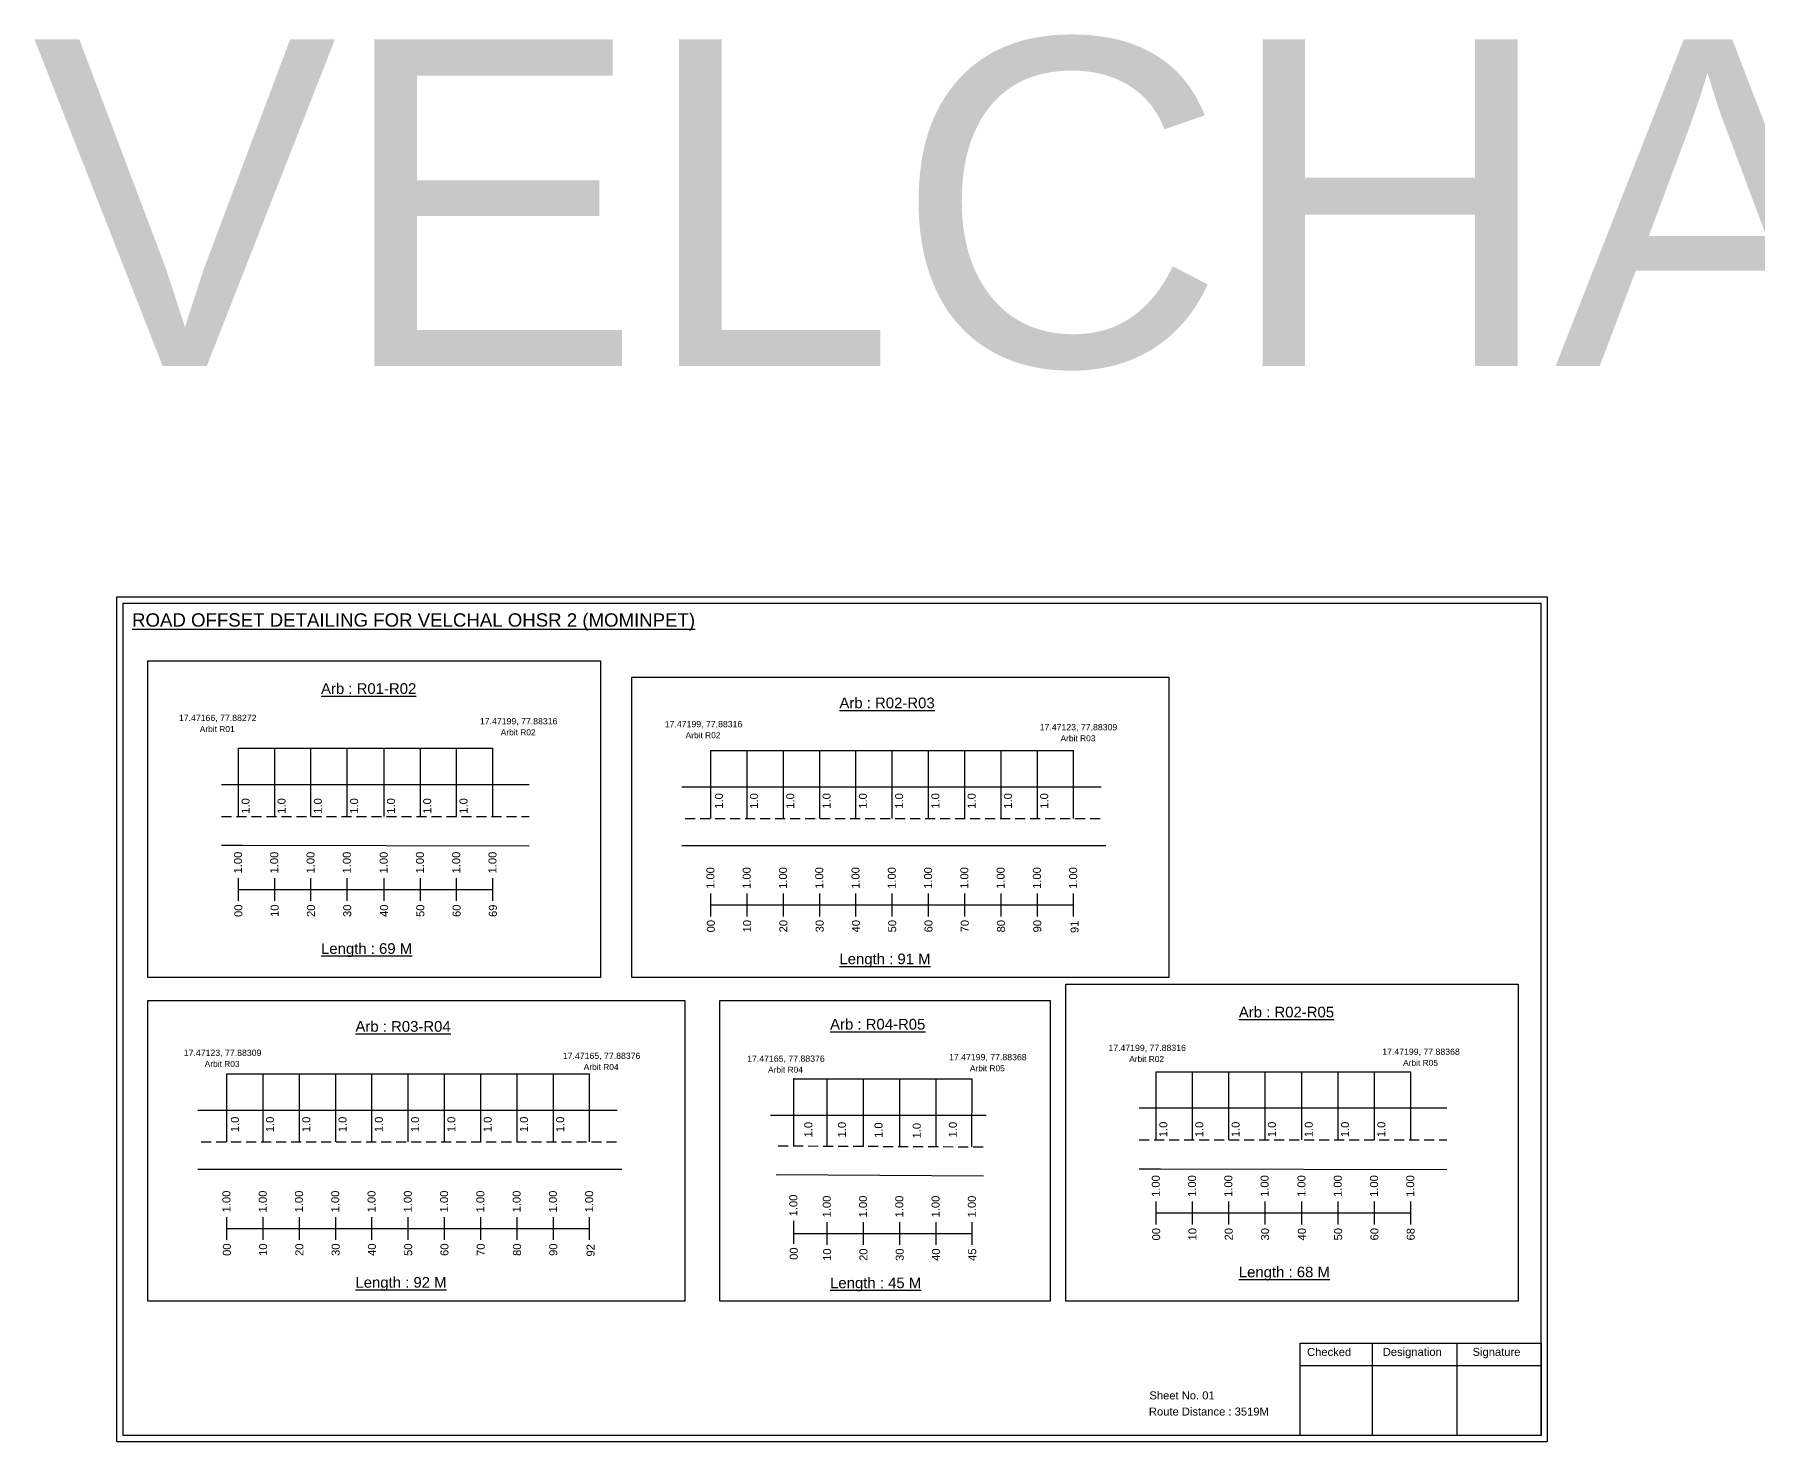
# Model space of a CAD drawing. Header units: inches. Extents: x 1000 to 5772, y 113 to 3122.
# Drawn here: x 1000 to 1647, y 113 to 640 of the extents above; entities that cross this region are included whole.
import ezdxf

# ---------------------------------------------------------------- set-up
doc = ezdxf.new("R2010")
doc.units = ezdxf.units.IN
doc.header["$MEASUREMENT"] = 0
doc.linetypes.add('DASHED2', pattern=[0.375, 0.25, -0.125])
doc.layers.add('PDF_Geometry', color=7, linetype='Continuous')
doc.layers.add('PDF_Text', color=5, linetype='Continuous')
doc.styles.add('PDF Arial', font='arial.ttf')
doc.styles.get("Standard").update_dxf_attribs({"font": 'arial.ttf'})

msp = doc.modelspace()

# ---------------------------------------------------------------- linework, layer by layer
at = {"color": 5}
for p, q in [((1076.86, 372.56), (1172.28, 372.56)), ((1253.99, 371.77), (1389.99, 371.77)), ((1072.53, 250.44), (1208.53, 250.44)), ((1285.08, 248.56), (1352, 248.56)), ((1420.96, 251.22), (1516.38, 251.23))]:
    msp.add_line(p, q, dxfattribs=at)
for p, q in [((1076.86, 347.02), (1076.86, 372.56)), ((1090.46, 347.02), (1090.46, 372.56)), ((1104.06, 347.02), (1104.06, 372.56)), ((1117.66, 347.02), (1117.66, 372.56)), ((1131.48, 347.02), (1131.48, 372.56)), ((1145.08, 347.02), (1145.08, 372.56)), ((1158.68, 347.02), (1158.68, 372.56)), ((1172.28, 347.02), (1172.28, 372.56)), ((1253.99, 346.23), (1253.99, 371.77)), ((1267.59, 346.23), (1267.59, 371.77)), ((1281.19, 346.23), (1281.19, 371.77)), ((1294.79, 346.23), (1294.79, 371.77)), ((1308.39, 346.23), (1308.39, 371.77)), ((1321.99, 346.23), (1321.99, 371.77)), ((1335.59, 346.23), (1335.59, 371.77)), ((1349.19, 346.23), (1349.19, 371.77)), ((1362.79, 346.23), (1362.79, 371.77)), ((1376.39, 346.23), (1376.39, 371.77)), ((1389.99, 346.23), (1389.99, 371.77)), ((1185.88, 358.91), (1070.46, 358.91)), ((1243.11, 358.12), (1400.27, 358.12)), ((1070.46, 336.22), (1078.51, 336.22)), ((1078.51, 336.22), (1185.88, 335.92)), ((1402.09, 335.93), (1243.11, 335.93)), ((1072.53, 224.9), (1072.53, 250.44)), ((1086.13, 224.9), (1086.13, 250.44)), ((1099.73, 224.9), (1099.73, 250.44)), ((1113.33, 224.9), (1113.33, 250.44)), ((1126.93, 224.9), (1126.93, 250.44)), ((1140.53, 224.9), (1140.53, 250.44)), ((1154.13, 224.9), (1154.13, 250.44)), ((1167.73, 224.9), (1167.73, 250.44)), ((1181.33, 224.9), (1181.33, 250.44)), ((1194.93, 224.9), (1194.93, 250.44)), ((1208.53, 224.9), (1208.53, 250.44)), ((1285.08, 223.32), (1285.08, 248.86)), ((1297.6, 223.27), (1297.6, 248.56)), ((1311.2, 223.22), (1311.2, 248.56)), ((1324.8, 223.28), (1324.8, 248.56)), ((1338.4, 223.02), (1338.4, 248.56)), ((1351.78, 223.06), (1352, 248.56)), ((1420.96, 225.69), (1420.96, 251.23)), ((1434.56, 225.69), (1434.56, 251.23)), ((1448.16, 225.69), (1448.16, 251.23)), ((1461.76, 225.69), (1461.76, 251.23)), ((1475.58, 225.69), (1475.58, 251.23)), ((1489.18, 225.69), (1489.18, 251.23)), ((1502.78, 225.69), (1502.78, 251.23)), ((1516.38, 225.69), (1516.38, 251.23)), ((1061.66, 236.78), (1218.81, 236.78)), ((1357.25, 234.89), (1276.3, 234.89)), ((1529.98, 237.57), (1414.55, 237.57)), ((1220.63, 214.6), (1061.66, 214.6)), ((1414.55, 214.89), (1422.61, 214.89)), ((1422.61, 214.89), (1529.98, 214.59)), ((1278.51, 212.68), (1356.24, 212.25))]:
    msp.add_line(p, q)
at = {"linetype": 'DASHED2', "ltscale": 15}
for p, q in [((1070.46, 347.02), (1185.88, 347.02)), ((1244.38, 346.23), (1400.27, 346.23)), ((1062.93, 224.9), (1218.81, 224.9)), ((1279.22, 223.47), (1357.51, 223.06)), ((1414.55, 225.69), (1529.98, 225.69))]:
    msp.add_line(p, q, dxfattribs=at)
at = {"color": 217, "true_color": 0x93278f}
for p, q in [((1076.86, 315.33), (1076.86, 323.89)), ((1090.46, 315.33), (1090.46, 323.89)), ((1104.06, 315.33), (1104.06, 323.89)), ((1117.66, 315.33), (1117.66, 323.89)), ((1131.48, 315.33), (1131.48, 323.89)), ((1145.08, 315.33), (1145.08, 323.89)), ((1158.68, 315.33), (1158.68, 323.89)), ((1172.28, 315.33), (1172.28, 323.89)), ((1076.86, 319.6), (1172.28, 319.66)), ((1253.99, 309.53), (1253.99, 318.09)), ((1267.59, 309.53), (1267.59, 318.09)), ((1281.19, 309.53), (1281.19, 318.09)), ((1294.79, 309.53), (1294.79, 318.09)), ((1308.39, 309.53), (1308.39, 318.09)), ((1321.99, 309.53), (1321.99, 318.09)), ((1335.59, 309.53), (1335.59, 318.09)), ((1349.19, 309.53), (1349.19, 318.09)), ((1362.79, 309.53), (1362.79, 318.09)), ((1376.39, 309.53), (1376.39, 318.09)), ((1389.99, 309.53), (1389.99, 318.09)), ((1253.99, 313.8), (1389.99, 313.83)), ((1420.96, 194), (1420.96, 202.55)), ((1434.56, 194), (1434.56, 202.55)), ((1448.16, 194), (1448.16, 202.55)), ((1461.76, 194), (1461.76, 202.55)), ((1475.58, 194), (1475.58, 202.55)), ((1489.18, 194), (1489.18, 202.55)), ((1502.78, 194), (1502.78, 202.55)), ((1516.38, 194), (1516.38, 202.55)), ((1072.53, 188.2), (1072.53, 196.76)), ((1086.13, 188.2), (1086.13, 196.76)), ((1099.73, 188.2), (1099.73, 196.76)), ((1113.33, 188.2), (1113.33, 196.76)), ((1126.93, 188.2), (1126.93, 196.76)), ((1140.53, 188.2), (1140.53, 196.76)), ((1154.13, 188.2), (1154.13, 196.76)), ((1167.73, 188.2), (1167.73, 196.76)), ((1181.33, 188.2), (1181.33, 196.76)), ((1194.93, 188.2), (1194.93, 196.76)), ((1208.53, 188.2), (1208.53, 196.76)), ((1285.08, 186.71), (1285.08, 195.27)), ((1297.6, 186.32), (1297.6, 194.88)), ((1311.2, 186.32), (1311.2, 194.88)), ((1324.8, 186.32), (1324.8, 194.88)), ((1338.4, 186.32), (1338.4, 194.88)), ((1352, 186.32), (1352, 194.88)), ((1420.96, 198.27), (1516.38, 198.33)), ((1072.53, 192.47), (1208.53, 192.5)), ((1285.08, 190.59), (1352, 190.61))]:
    msp.add_line(p, q, dxfattribs=at)
for points in [[(1042.94, 405.39), (1212.55, 405.39), (1212.55, 286.57), (1042.94, 286.57)], [(1224.4, 399.25), (1425.63, 399.25), (1425.63, 286.57), (1224.4, 286.57)], [(1387.04, 284.06), (1556.65, 284.06), (1556.65, 165.24), (1387.04, 165.24)], [(1042.94, 277.92), (1244.18, 277.92), (1244.18, 165.24), (1042.94, 165.24)], [(1257.38, 277.92), (1381.18, 277.92), (1381.18, 165.24), (1257.38, 165.24)]]:
    msp.add_lwpolyline(points, close=True)
at = {"layer": 'PDF_Geometry'}
for points in [[(1031.2, 429.26), (1031.2, 112.55), (1567.67, 112.55), (1567.67, 429.26)], [(1033.52, 426.93), (1033.52, 114.97), (1565.25, 114.97), (1565.25, 426.93)]]:
    msp.add_lwpolyline(points, close=True, dxfattribs=at)
at = {"layer": 'PDF_Geometry', "color": 242, "true_color": 0xcc1f26}
msp.add_lwpolyline([(1565.25, 114.87), (1474.91, 114.87), (1474.91, 149.49), (1565.25, 149.49)], close=True, dxfattribs=at)
for points in [[(1501.89, 149.49), (1501.89, 114.87)], [(1533.62, 149.49), (1533.62, 114.87)], [(1474.91, 141.11), (1565.25, 141.11)]]:
    msp.add_lwpolyline(points, dxfattribs=at)

# ---------------------------------------------------------------- texts
for s, height, p in [('VELCHAL 2', 122.535, (999.65, 515.94)), ('Sheet No. 01', 3, (1418.41, 128.35)), ('Route Distance : 3519M', 3, (1418.22, 122.3))]:
    msp.add_text(s, height=height).set_placement(p)
at = {"color": 242, "true_color": 0xcd2027}
for s, height, p in [('%%UROAD OFFSET DETAILING FOR VELCHAL OHSR 2 (MOMINPET)', 5, (1036.98, 418.19)), ('%%UArb : R01-R02', 4, (1107.83, 392.96)), ('%%UArb : R02-R03', 4, (1302.19, 387.58)), ('%%ULength : 69 M', 4, (1107.83, 295.46)), ('%%ULength : 91 M', 4, (1302.19, 291.58)), ('%%UArb : R02-R05', 4, (1451.93, 271.63)), ('%%UArb : R03-R04', 4, (1120.73, 266.25)), ('%%UArb : R04-R05', 4, (1298.69, 267.07)), ('%%ULength : 68 M', 4, (1451.93, 174.13)), ('%%ULength : 92 M', 4, (1120.73, 170.25)), ('%%ULength : 45 M', 4, (1298.69, 170.07))]:
    msp.add_text(s, height=height, dxfattribs=at).set_placement(p)
at = {"color": 5}
for s, height, p in [('17.47166, 77.88272', 2.34, (1054.54, 382.78)), ('17.47199, 77.88316', 2.34, (1167.39, 381.54)), ('17.47199, 77.88316', 2.34, (1236.7, 380.47)), ('17.47123, 77.88309', 2.34, (1377.27, 379.31)), ('Arbit R01', 2.246, (1062.37, 378.65)), ('Arbit R02', 2.246, (1175.21, 377.42)), ('Arbit R02', 2.246, (1244.52, 376.34)), ('Arbit R03', 2.246, (1385.09, 375.19)), ('17.47123, 77.88309', 2.34, (1056.39, 257.18)), ('17.47199, 77.88316', 2.34, (1403.01, 259.02)), ('17.47199, 77.88368', 2.34, (1505.69, 257.59)), ('Arbit R03', 2.246, (1064.21, 253.06)), ('17.47165, 77.88376', 2.34, (1198.49, 256.04)), ('Arbit R04', 2.246, (1206.31, 251.91)), ('17.47165, 77.88376', 2.34, (1267.6, 254.99)), ('Arbit R04', 2.246, (1275.42, 250.86)), ('17.47199, 77.88368', 2.34, (1343.29, 255.55)), ('Arbit R05', 2.246, (1351.11, 251.42)), ('Arbit R02', 2.246, (1410.83, 254.9)), ('Arbit R05', 2.246, (1513.51, 253.46))]:
    msp.add_text(s, height=height, dxfattribs=at).set_placement(p)
for p in [(1258.5, 349.91), (1271.66, 349.91), (1285.26, 349.91), (1298.86, 349.91), (1312.46, 349.91), (1326.06, 349.91), (1339.66, 349.91), (1353.26, 349.91), (1366.86, 349.91), (1380.46, 349.91), (1081.04, 348.02), (1094.53, 348.02), (1108.13, 348.02), (1121.73, 348.02), (1135.55, 348.02), (1149.15, 348.02), (1162.75, 348.02), (1077.04, 228.57), (1090.2, 228.57), (1103.8, 228.57), (1117.4, 228.57), (1131, 228.57), (1144.6, 228.57), (1158.2, 228.57), (1171.8, 228.57), (1185.4, 228.57), (1199, 228.57), (1292.04, 226.61), (1304.62, 226.61), (1318.35, 226.42), (1332.67, 226.22), (1346.19, 226.63), (1425.14, 226.69), (1438.63, 226.69), (1452.23, 226.69), (1465.83, 226.69), (1479.65, 226.69), (1493.25, 226.69), (1506.85, 226.69)]:
    msp.add_text('1.0', height=3, rotation=90).set_placement(p)
at = {"color": 217, "true_color": 0x93278f}
for s, p in [('1.00', (1078.19, 325.62)), ('1.00', (1091.79, 325.62)), ('1.00', (1105.39, 325.62)), ('1.00', (1118.99, 325.62)), ('1.00', (1132.81, 325.62)), ('1.00', (1146.41, 325.62)), ('1.00', (1160.01, 325.62)), ('1.00', (1173.61, 325.62)), ('1.00', (1255.32, 319.83)), ('1.00', (1268.92, 319.83)), ('1.00', (1282.52, 319.83)), ('1.00', (1296.12, 319.83)), ('1.00', (1309.72, 319.83)), ('1.00', (1323.32, 319.83)), ('1.00', (1336.92, 319.83)), ('1.00', (1350.52, 319.83)), ('1.00', (1364.12, 319.83)), ('1.00', (1377.72, 319.83)), ('1.00', (1391.32, 319.83)), ('00', (1078.34, 309.3)), ('10', (1091.94, 309.3)), ('20', (1105.54, 309.3)), ('30', (1119.14, 309.3)), ('40', (1132.96, 309.3)), ('50', (1146.56, 309.3)), ('60', (1160.16, 309.3)), ('69', (1173.76, 309.3)), ('00', (1255.47, 303.51)), ('10', (1269.07, 303.51)), ('20', (1282.67, 303.51)), ('30', (1296.27, 303.51)), ('40', (1309.87, 303.51)), ('50', (1323.47, 303.51)), ('60', (1337.07, 303.51)), ('70', (1350.67, 303.51)), ('80', (1364.27, 303.51)), ('90', (1377.87, 303.51)), ('91', (1391.84, 303.26)), ('1.00', (1422.29, 204.29)), ('1.00', (1435.89, 204.29)), ('1.00', (1449.49, 204.29)), ('1.00', (1463.09, 204.29)), ('1.00', (1476.91, 204.29)), ('1.00', (1490.51, 204.29)), ('1.00', (1504.11, 204.29)), ('1.00', (1517.71, 204.29)), ('1.00', (1073.86, 198.5)), ('1.00', (1087.46, 198.5)), ('1.00', (1101.06, 198.5)), ('1.00', (1114.66, 198.5)), ('1.00', (1128.26, 198.5)), ('1.00', (1141.86, 198.5)), ('1.00', (1155.46, 198.5)), ('1.00', (1169.06, 198.5)), ('1.00', (1182.66, 198.5)), ('1.00', (1196.26, 198.5)), ('1.00', (1209.86, 198.5)), ('1.00', (1286.41, 197.01)), ('1.00', (1298.93, 196.62)), ('1.00', (1312.53, 196.62)), ('1.00', (1326.13, 196.62)), ('1.00', (1339.73, 196.62)), ('1.00', (1353.33, 196.62)), ('00', (1422.44, 187.97)), ('10', (1436.04, 187.97)), ('20', (1449.64, 187.97)), ('30', (1463.24, 187.97)), ('40', (1477.06, 187.97)), ('50', (1490.66, 187.97)), ('60', (1504.26, 187.97)), ('68', (1517.86, 187.97)), ('00', (1074.01, 182.17)), ('10', (1087.61, 182.17)), ('20', (1101.21, 182.17)), ('30', (1114.81, 182.17)), ('40', (1128.41, 182.17)), ('50', (1142.01, 182.17)), ('60', (1155.61, 182.17)), ('70', (1169.21, 182.17)), ('80', (1182.81, 182.17)), ('90', (1196.41, 182.17)), ('92', (1210.38, 181.93)), ('00', (1286.56, 180.68)), ('10', (1299.08, 180.3)), ('20', (1312.68, 180.3)), ('30', (1326.28, 180.3)), ('40', (1339.88, 180.3)), ('45', (1353.48, 180.3))]:
    msp.add_text(s, height=3, rotation=90, dxfattribs=at).set_placement(p)
at = {"layer": 'PDF_Text', "color": 7, "attachment_point": 7, "style": 'PDF Arial'}
for s, insert, char_height in [('Checked', (1477.51, 144.6), 3.001), ('Designation', (1505.89, 143.77), 3.0006), ('Signature', (1539.57, 143.77), 3.001)]:
    msp.add_mtext(s, dxfattribs=dict(at, insert=insert, char_height=char_height))

doc.saveas('drawing.dxf')
